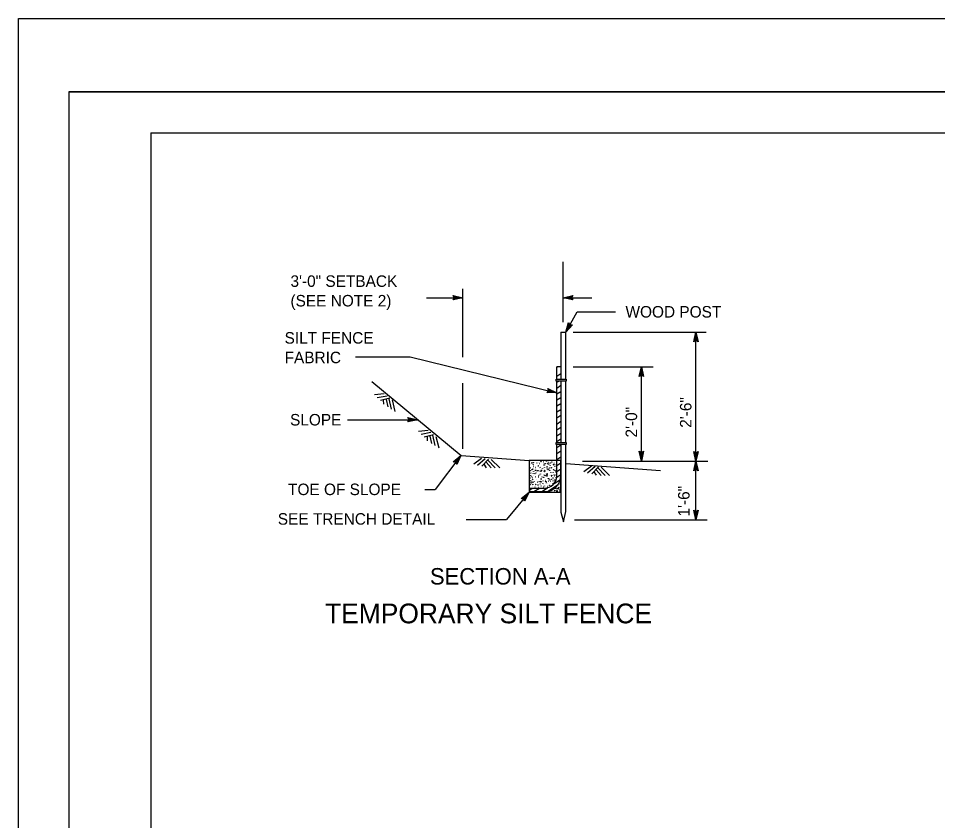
# Model space of a CAD drawing. Extents: x -894 to 866, y -476 to 714.
# Drawn here: x -894 to -335, y 226 to 714 of the extents above; entities that cross this region are included whole.
import ezdxf

# ---------------------------------------------------------------- set-up
doc = ezdxf.new("R2010")
doc.units = 0
for name, color, linetype in [('10 Sheet Format', 7, 'Continuous'), ('56 Stage 3 Anno', 7, 'Continuous'), ('57 Undefined', 7, 'Continuous'), ('59 Sndwall Anno', 7, 'Continuous'), ('60 Nongeo Data', 7, 'Continuous')]:
    doc.layers.add(name, color=color, linetype=linetype)

msp = doc.modelspace()

# ---------------------------------------------------------------- linework, layer by layer
at = {"layer": '10 Sheet Format'}
for p, q in [((-863.46, 668.96), (-863.46, -431.04)), ((-863.46, 668.96), (836.55, 668.96)), ((-813.45, 643.96), (811.55, 643.96)), ((-813.45, 643.96), (-813.45, -406.04))]:
    msp.add_line(p, q, dxfattribs=at)
for points in [[(-894.04, 713.56), (865.96, 713.56), (865.96, -476.44), (-894.04, -476.44)], [(-863.46, -431.04), (836.55, -431.04), (836.55, 668.96), (-863.46, 668.96)]]:
    msp.add_lwpolyline(points, close=True, dxfattribs=at)
at = {"layer": '56 Stage 3 Anno'}
for p, q in [((-562.85, 528.82), (-562.85, 565.54)), ((-623.88, 507.48), (-623.88, 549.09)), ((-645.88, 543.73), (-623.88, 543.73)), ((-629, 543.73), (-629.78, 545.05)), ((-629.78, 545.05), (-629.78, 545.05)), ((-629.78, 545.05), (-623.88, 543.73)), ((-623.88, 543.73), (-629.78, 542.43)), ((-629.78, 542.43), (-629, 543.73)), ((-629.78, 542.43), (-629.78, 542.43)), ((-629.57, 544.7), (-625.24, 543.73)), ((-625.25, 543.73), (-629.55, 542.78)), ((-626.6, 543.74), (-629.38, 543.12)), ((-629.34, 544.35), (-626.6, 543.74)), ((-629.17, 544.01), (-627.96, 543.74)), ((-627.96, 543.74), (-629.15, 543.47)), ((-623.88, 543.73), (-623.88, 543.73)), ((-562.85, 543.73), (-556.94, 545.04)), ((-562.85, 543.73), (-545.44, 543.73)), ((-556.94, 542.42), (-562.85, 543.73)), ((-562.85, 543.73), (-562.85, 543.73)), ((-557.15, 542.77), (-561.49, 543.73)), ((-561.48, 543.74), (-557.17, 544.69)), ((-560.13, 543.73), (-557.35, 544.35)), ((-557.39, 543.12), (-560.13, 543.73)), ((-558.77, 543.73), (-557.58, 543.99)), ((-557.56, 543.46), (-558.77, 543.73)), ((-556.94, 545.04), (-557.73, 543.73)), ((-557.73, 543.73), (-556.94, 542.42)), ((-556.94, 545.04), (-556.94, 545.04)), ((-556.94, 542.42), (-556.94, 542.42)), ((-561.27, 522.8), (-554.34, 535.15)), ((-561.27, 522.8), (-559.52, 528.59)), ((-557.23, 527.31), (-561.27, 522.8)), ((-560.6, 524), (-559.33, 528.22)), ((-557.64, 527.29), (-560.6, 523.99)), ((-559.94, 525.17), (-559.11, 527.9)), ((-558.06, 527.26), (-559.94, 525.17)), ((-559.52, 528.59), (-559.52, 528.59)), ((-559.52, 528.59), (-558.77, 527.27)), ((-559.27, 526.36), (-558.92, 527.52)), ((-558.44, 527.28), (-559.27, 526.36)), ((-558.77, 527.27), (-557.23, 527.31)), ((-557.23, 527.31), (-557.23, 527.31)), ((-561.27, 522.8), (-561.27, 522.8)), ((-556.81, 522.8), (-475.78, 522.8)), ((-483.45, 516.9), (-482.13, 522.8)), ((-483.1, 517.11), (-482.13, 521.44)), ((-482.75, 517.34), (-482.13, 520.08)), ((-482.13, 444.3), (-482.13, 522.8)), ((-482.13, 522.8), (-482.13, 522.8)), ((-482.13, 522.8), (-480.82, 516.9)), ((-482.13, 521.43), (-481.18, 517.13)), ((-482.13, 520.08), (-481.52, 517.3)), ((-482.13, 517.68), (-483.45, 516.9)), ((-483.45, 516.9), (-483.45, 516.9)), ((-482.41, 517.51), (-482.14, 518.72)), ((-482.14, 518.72), (-481.87, 517.53)), ((-480.82, 516.9), (-482.13, 517.68)), ((-480.82, 516.9), (-480.82, 516.9)), ((-556.81, 501.76), (-508.12, 501.76)), ((-516.51, 495.85), (-515.19, 501.76)), ((-516.51, 495.85), (-515.19, 501.76)), ((-516.16, 496.06), (-515.19, 500.4)), ((-516.16, 496.06), (-515.19, 500.4)), ((-515.81, 496.29), (-515.2, 499.04)), ((-515.81, 496.29), (-515.2, 499.04)), ((-515.47, 496.47), (-515.2, 497.68)), ((-515.47, 496.47), (-515.2, 497.68)), ((-515.2, 499.04), (-514.58, 496.26)), ((-515.2, 499.04), (-514.58, 496.26)), ((-515.2, 497.68), (-514.93, 496.49)), ((-515.2, 497.68), (-514.93, 496.49)), ((-515.19, 444.42), (-515.19, 501.76)), ((-515.19, 501.76), (-515.19, 501.76)), ((-515.19, 501.76), (-513.88, 495.85)), ((-515.19, 501.76), (-515.19, 501.76)), ((-515.19, 501.76), (-513.88, 495.85)), ((-515.19, 500.39), (-514.24, 496.08)), ((-515.19, 500.39), (-514.24, 496.08)), ((-623.88, 451.77), (-623.88, 491.85)), ((-515.19, 496.64), (-516.51, 495.85)), ((-515.19, 496.64), (-516.51, 495.85)), ((-516.51, 495.85), (-516.51, 495.85)), ((-516.51, 495.85), (-516.51, 495.85)), ((-513.88, 495.85), (-515.19, 496.64)), ((-513.88, 495.85), (-515.19, 496.64)), ((-513.88, 495.85), (-513.88, 495.85)), ((-513.88, 495.85), (-513.88, 495.85)), ((-572.69, 486), (-571.62, 487.08)), ((-567.97, 486.19), (-572.38, 486.29)), ((-569.28, 486.51), (-572.13, 486.58)), ((-571.62, 487.08), (-572.07, 488.55)), ((-572.07, 488.55), (-572.07, 488.55)), ((-572.07, 488.55), (-566.64, 485.87)), ((-571.94, 488.16), (-567.96, 486.19)), ((-570.61, 486.84), (-571.82, 486.86)), ((-571.8, 487.76), (-569.28, 486.51)), ((-571.72, 487.39), (-570.61, 486.84)), ((-566.64, 485.87), (-572.69, 486)), ((-572.69, 486), (-572.69, 486)), ((-566.64, 485.87), (-566.64, 485.87)), ((-694, 469.52), (-651.24, 469.52)), ((-656.36, 469.52), (-657.15, 470.84)), ((-657.15, 470.84), (-657.15, 470.84)), ((-657.15, 470.84), (-651.24, 469.52)), ((-651.24, 469.52), (-657.15, 468.21)), ((-657.15, 468.21), (-656.36, 469.52)), ((-656.93, 470.49), (-652.6, 469.52)), ((-652.61, 469.52), (-656.92, 468.56)), ((-653.96, 469.52), (-656.74, 468.9)), ((-656.7, 470.13), (-653.96, 469.52)), ((-656.53, 469.79), (-655.32, 469.52)), ((-655.32, 469.52), (-656.51, 469.26)), ((-651.24, 469.52), (-651.24, 469.52)), ((-657.15, 468.21), (-657.15, 468.21)), ((-625.02, 447.84), (-640.6, 427.19)), ((-629.63, 443.92), (-625.02, 447.84)), ((-625.02, 447.84), (-627.53, 442.34)), ((-625.02, 447.84), (-625.02, 447.84)), ((-515.19, 444.42), (-516.5, 450.32)), ((-516.5, 450.32), (-516.5, 450.32)), ((-516.5, 450.32), (-515.19, 449.54)), ((-515.2, 445.79), (-516.15, 450.09)), ((-515.19, 447.14), (-515.81, 449.92)), ((-515.19, 448.5), (-515.45, 449.69)), ((-515.19, 449.54), (-513.88, 450.32)), ((-513.88, 450.32), (-515.19, 444.42)), ((-514.23, 450.11), (-515.19, 445.78)), ((-514.58, 449.88), (-515.19, 447.14)), ((-514.92, 449.71), (-515.19, 448.5)), ((-513.88, 450.32), (-513.88, 450.32)), ((-482.13, 444.3), (-483.44, 450.2)), ((-483.44, 450.2), (-483.44, 450.2)), ((-483.44, 450.2), (-482.13, 449.42)), ((-482.14, 445.67), (-483.09, 449.97)), ((-482.13, 447.02), (-482.75, 449.8)), ((-482.13, 448.38), (-482.39, 449.57)), ((-482.13, 449.42), (-480.81, 450.2)), ((-480.81, 450.2), (-482.13, 444.3)), ((-481.16, 449.99), (-482.13, 445.66)), ((-481.52, 449.76), (-482.13, 447.02)), ((-481.86, 449.59), (-482.13, 448.38)), ((-480.81, 450.2), (-480.81, 450.2)), ((-628.1, 443.75), (-629.63, 443.92)), ((-629.63, 443.92), (-629.63, 443.92)), ((-629.22, 443.88), (-625.84, 446.75)), ((-628.8, 443.85), (-626.66, 445.67)), ((-628.42, 443.78), (-627.48, 444.58)), ((-627.53, 442.34), (-628.1, 443.75)), ((-627.48, 444.58), (-627.98, 443.48)), ((-626.66, 445.67), (-627.84, 443.08)), ((-625.84, 446.74), (-627.67, 442.73)), ((-627.53, 442.34), (-627.53, 442.34)), ((-551.08, 444.3), (-474.88, 444.3)), ((-515.19, 444.42), (-515.19, 444.42)), ((-483.45, 438.39), (-482.13, 444.3)), ((-483.1, 438.61), (-482.13, 442.94)), ((-482.75, 438.84), (-482.13, 441.58)), ((-482.13, 408.59), (-482.13, 444.3)), ((-482.13, 444.3), (-482.13, 444.3)), ((-482.13, 444.3), (-482.13, 444.3)), ((-482.13, 444.3), (-480.82, 438.39)), ((-482.13, 442.93), (-481.18, 438.62)), ((-482.13, 441.58), (-481.52, 438.8)), ((-482.13, 439.18), (-483.45, 438.39)), ((-483.45, 438.39), (-483.45, 438.39)), ((-482.41, 439.01), (-482.14, 440.22)), ((-482.14, 440.22), (-481.87, 439.03)), ((-480.82, 438.39), (-482.13, 439.18)), ((-480.82, 438.39), (-480.82, 438.39)), ((-583.56, 425.39), (-597.27, 408.82)), ((-588.33, 421.67), (-583.56, 425.39)), ((-583.56, 425.39), (-586.3, 420)), ((-583.56, 425.39), (-583.56, 425.39)), ((-586.81, 421.44), (-588.33, 421.67)), ((-588.33, 421.67), (-588.33, 421.67)), ((-587.92, 421.62), (-584.42, 424.35)), ((-587.5, 421.57), (-585.29, 423.3)), ((-587.13, 421.49), (-586.15, 422.25)), ((-586.3, 420), (-586.81, 421.44)), ((-586.15, 422.25), (-586.71, 421.16)), ((-585.29, 423.3), (-586.58, 420.76)), ((-584.42, 424.33), (-586.43, 420.41)), ((-586.3, 420), (-586.3, 420)), ((-482.13, 408.59), (-483.44, 414.5)), ((-483.44, 414.5), (-483.44, 414.5)), ((-483.44, 414.5), (-482.13, 413.71)), ((-482.14, 409.96), (-483.09, 414.26)), ((-482.13, 411.31), (-482.75, 414.09)), ((-482.13, 412.67), (-482.39, 413.86)), ((-482.13, 413.71), (-480.81, 414.5)), ((-480.81, 414.5), (-482.13, 408.59)), ((-481.16, 414.28), (-482.13, 409.95)), ((-481.52, 414.05), (-482.13, 411.31)), ((-481.86, 413.88), (-482.13, 412.67)), ((-480.81, 414.5), (-480.81, 414.5)), ((-555.91, 408.59), (-475.33, 408.59)), ((-482.13, 408.59), (-482.13, 408.59))]:
    msp.add_line(p, q, dxfattribs=at)
for points in [[(-554.34, 535.15), (-531.07, 535.15)], [(-689.16, 507.68), (-655.87, 507.68)], [(-655.87, 507.68), (-566.64, 485.87)], [(-646.9, 427.19), (-640.6, 427.19)], [(-621.81, 408.82), (-597.27, 408.82)]]:
    msp.add_lwpolyline(points, dxfattribs=at)
at = {"layer": '59 Sndwall Anno'}
for p, q in [((-566.7, 496), (-564.19, 497.63)), ((-566.66, 492.29), (-565.51, 493.04)), ((-566.64, 488.8), (-564.37, 490.27)), ((-566.64, 485.17), (-564.29, 486.7)), ((-671.54, 485.19), (-677.44, 484.67)), ((-669.85, 483.9), (-675.81, 482.77)), ((-668.19, 482.67), (-673.88, 481.12)), ((-672.15, 481.49), (-672.04, 478.96)), ((-670.39, 481.84), (-669.5, 477.31)), ((-668.89, 482.33), (-667.33, 476.04)), ((-666.83, 481.64), (-665.08, 474.61)), ((-566.64, 481.55), (-564.2, 483.13)), ((-566.6, 477.96), (-564.26, 479.48)), ((-566.6, 474.34), (-564.32, 475.82)), ((-566.57, 470.73), (-564.28, 472.22)), ((-566.61, 463.47), (-564.28, 464.98)), ((-566.55, 467.12), (-564.23, 468.63)), ((-644.96, 462.96), (-650.86, 462.43)), ((-643.27, 461.67), (-649.23, 460.53)), ((-641.61, 460.43), (-647.3, 458.88)), ((-645.58, 459.26), (-645.46, 456.73)), ((-643.81, 459.6), (-642.92, 455.07)), ((-642.31, 460.09), (-640.75, 453.8)), ((-640.25, 459.4), (-638.5, 452.37)), ((-566.63, 459.83), (-564.22, 461.39)), ((-566.64, 456.2), (-564.16, 457.81)), ((-566.61, 452.6), (-564.16, 454.19)), ((-566.64, 448.96), (-564.16, 450.56)), ((-612.4, 445.93), (-617.19, 442.44)), ((-610.29, 445.7), (-614.81, 441.65)), ((-608.23, 445.5), (-612.31, 441.23)), ((-611.02, 442.44), (-609.62, 440.34)), ((-609.69, 443.65), (-606.59, 440.23)), ((-608.65, 444.84), (-604.07, 440.26)), ((-606.54, 445.32), (-601.41, 440.2)), ((-566.64, 445.34), (-564.26, 446.88)), ((-566.64, 441.71), (-564.17, 443.32)), ((-566.64, 438.09), (-564.17, 439.7)), ((-564.17, 436.07), (-566.64, 434.47)), ((-545.56, 441.38), (-550.34, 437.88)), ((-543.44, 441.14), (-547.96, 437.09)), ((-541.38, 440.94), (-545.46, 436.67)), ((-544.17, 437.89), (-542.77, 435.78)), ((-542.84, 439.1), (-539.74, 435.68)), ((-541.81, 440.29), (-537.23, 435.71)), ((-539.69, 440.76), (-534.56, 435.64)), ((-568.22, 430.82), (-564.47, 433.25)), ((-582.99, 426.89), (-581.32, 427.97)), ((-580.58, 425.79), (-577.22, 427.97)), ((-575.87, 425.87), (-572.34, 428.15)), ((-572.4, 425.94), (-565.85, 430.17))]:
    msp.add_line(p, q, dxfattribs=at)
for points in [[(-582.12, 443.15), (-581.84, 443.49), (-581.73, 443.15), (-582.06, 443.04)], [(-574.6, 441.96), (-574.32, 442.3), (-574.21, 441.96), (-574.55, 441.85)], [(-571.92, 442.5), (-571.64, 442.84), (-571.52, 442.5), (-571.86, 442.39)], [(-579.84, 438.73), (-579.55, 439.06), (-579.44, 438.73), (-579.78, 438.62)], [(-576.21, 438.75), (-575.93, 439.09), (-575.82, 438.75), (-576.16, 438.64)], [(-572.99, 440.62), (-572.71, 440.96), (-572.6, 440.62), (-572.94, 440.51)], [(-572.19, 439.29), (-571.91, 439.62), (-571.79, 439.29), (-572.13, 439.17)], [(-568.96, 439.02), (-568.68, 439.35), (-568.57, 439.02), (-568.91, 438.91)], [(-581.69, 433.11), (-581.41, 433.45), (-581.3, 433.11), (-581.63, 433)], [(-581.55, 430.06), (-581.27, 430.4), (-581.15, 430.06), (-581.49, 429.95)], [(-576.75, 431.78), (-576.47, 432.12), (-576.36, 431.78), (-576.69, 431.67)], [(-576.48, 433.39), (-576.2, 433.73), (-576.09, 433.39), (-576.43, 433.28)], [(-574.07, 435.53), (-573.78, 435.87), (-573.67, 435.53), (-574.01, 435.42)], [(-573.53, 431.78), (-573.25, 432.12), (-573.14, 431.78), (-573.47, 431.67)], [(-572.99, 435.27), (-572.71, 435.6), (-572.6, 435.27), (-572.94, 435.15)], [(-571.92, 433.66), (-571.64, 434), (-571.52, 433.66), (-571.86, 433.55)], [(-570.04, 435.53), (-569.76, 435.87), (-569.65, 435.53), (-569.98, 435.42)], [(-568.23, 426.37), (-567.95, 426.71), (-567.84, 426.37), (-568.18, 426.26)], [(-566.82, 427.5), (-566.54, 427.83), (-566.42, 427.5), (-566.76, 427.38)], [(-566.01, 427.5), (-565.73, 427.83), (-565.62, 427.5), (-565.96, 427.38)]]:
    msp.add_lwpolyline(points, dxfattribs=at)
for centre in [(-582.9, 443.89), (-582.9, 442.13), (-581, 442.23), (-580.95, 443.42), (-578.81, 443.18), (-577.63, 443.76), (-577.05, 442.94), (-576.3, 443.99), (-574.68, 443.91), (-574.2, 442.79), (-573.6, 442.79), (-572.92, 444.05), (-572.39, 442.94), (-571.79, 443.54), (-570.74, 441.74), (-570.59, 443.24), (-569.64, 443.86), (-568.73, 442.16), (-568.35, 442.89), (-567.89, 443.69), (-567.8, 442.1), (-583.1, 436.93), (-582.76, 438.51), (-582.61, 440.28), (-582.5, 437.08), (-581.78, 439.17), (-581.18, 439.62), (-581.09, 436.94), (-580.95, 441.13), (-580.85, 437.98), (-580.4, 438.28), (-579.95, 436.78), (-579.71, 440.51), (-579.35, 437.23), (-578.75, 438.43), (-578.14, 438.58), (-577.95, 441.44), (-577.84, 437.83), (-577.24, 439.63), (-576.94, 438.28), (-576.75, 440.39), (-576.6, 436.48), (-576.41, 440.85), (-576.15, 438.14), (-575.55, 439.04), (-575.4, 439.79), (-574.35, 437.99), (-574.2, 440.54), (-574.05, 438.74), (-574.05, 437.99), (-573.14, 441.29), (-572.99, 436.48), (-572.69, 439.64), (-572.49, 438.47), (-572.39, 440.84), (-572.24, 436.63), (-571.04, 440.14), (-571.04, 438.74), (-570.31, 437.56), (-569.86, 440.59), (-569.75, 440.31), (-568.85, 437.56), (-568.85, 437.56), (-568.35, 436.04), (-567.9, 440.93), (-567.78, 438.74), (-567.58, 437.87), (-567.45, 435.93), (-567.22, 440.1), (-583.09, 432.66), (-582.95, 434.13), (-582.95, 431.52), (-582.8, 435.51), (-582.38, 432.33), (-582.33, 431.04), (-582.33, 431.04), (-582.18, 434.99), (-581.71, 431.61), (-581.57, 434.42), (-581.04, 431.47), (-580.85, 435.61), (-580.47, 432.09), (-579.71, 434.8), (-579.05, 432.99), (-578.52, 431.56), (-577.86, 434.56), (-577.65, 435.43), (-577.49, 431.81), (-577.2, 435.88), (-576.75, 430.48), (-576.24, 431.69), (-575.67, 434.8), (-575.15, 430.84), (-575.03, 432.39), (-574.65, 434.53), (-574.35, 435.88), (-573.75, 430.78), (-573.69, 432.55), (-572.85, 431.36), (-572.54, 435.88), (-572.09, 430.93), (-571.63, 432.14), (-571.32, 435.65), (-570.99, 433.01), (-570.65, 432.16), (-570.03, 435.25), (-569.98, 433.29), (-569.1, 430.61), (-569.04, 432.4), (-568.97, 434.13), (-568.23, 435.42), (-568.01, 432.9), (-567.06, 434.52), (-564.86, 430.41), (-583.04, 428.52), (-582.57, 429.99), (-581.66, 428.71), (-579.9, 428.56), (-579.47, 430.09), (-578.13, 429.83), (-577.73, 428.3), (-576.15, 429.19), (-574.9, 428.51), (-574.8, 430.18), (-574.2, 429.28), (-572.38, 428.91), (-571.15, 425.85), (-571.05, 429.61), (-570.15, 425.9), (-569.29, 426.52), (-567.65, 427.63), (-566.58, 425.99), (-566.57, 426.59), (-565.63, 429.52), (-565.51, 428.19), (-565.43, 425.6), (-565.37, 428.46), (-564.92, 426.09), (-564.9, 426.87), (-564.43, 428.91)]:
    msp.add_ellipse(centre, major_axis=(0.0562, 0), ratio=0.999983, dxfattribs=at)
at = {"layer": '60 Nongeo Data'}
for p, q in [((-564.16, 522.8), (-561.27, 522.8)), ((-566.64, 494.24), (-566.64, 501.62)), ((-624.77, 447.63), (-679.07, 492.53)), ((-566.64, 455.7), (-566.64, 493.09)), ((-566.64, 435.24), (-566.64, 454.56)), ((-583.56, 444.48), (-624.77, 447.63)), ((-503.54, 438.36), (-561.27, 442.78)), ((-582.99, 425.79), (-582.99, 427.97)), ((-582.99, 427.97), (-574.2, 427.97)), ((-582.99, 425.79), (-574.2, 425.79)), ((-562.63, 407.34), (-561.27, 413.64)), ((-564.16, 413.37), (-562.63, 407.36))]:
    msp.add_line(p, q, dxfattribs=at)
for points in [[(-564.16, 522.8), (-564.16, 494.23)], [(-561.27, 494.22), (-561.27, 522.8)], [(-564.17, 501.62), (-566.65, 501.62), (-566.65, 501.2)], [(-564.16, 493.05), (-564.16, 455.7)], [(-561.27, 455.7), (-561.27, 493.08)], [(-564.16, 454.56), (-564.16, 413.37)], [(-561.27, 413.64), (-561.27, 454.56)]]:
    msp.add_lwpolyline(points, dxfattribs=at)
for points in [[(-567.01, 494.2), (-560.93, 494.2), (-560.93, 493.07), (-567.01, 493.07)], [(-567, 455.7), (-560.92, 455.7), (-560.92, 454.56), (-567, 454.56)], [(-583.56, 425.39), (-564.17, 425.39), (-564.17, 444.78), (-583.56, 444.78)]]:
    msp.add_lwpolyline(points, close=True, dxfattribs=at)
for centre, major_axis in [((-574.08, 435.72), (-9.92, 0)), ((-574.08, 435.36), (-7.41, 0))]:
    msp.add_ellipse(centre, major_axis=major_axis, ratio=0.999983, start_param=1.559282, end_param=3.125268, dxfattribs=at)
msp.add_ellipse((-572.63, 425.6), major_axis=(0.0562, 0), ratio=0.999983, dxfattribs=at)

# ---------------------------------------------------------------- texts
at = {"layer": '57 Undefined'}
for s, height, p in [('3\'-0" SETBACK', 7, (-728.61, 550.3)), ('(SEE NOTE 2)', 7, (-728.61, 538.4)), ('WOOD POST', 7, (-524.91, 531.65)), ('SILT FENCE', 7, (-732.18, 515.79)), ('FABRIC', 7, (-732.18, 503.89)), ('SLOPE', 7, (-728.86, 466.02)), ('TOE OF SLOPE', 7, (-730.07, 423.69)), ('SEE TRENCH DETAIL', 7, (-736.32, 405.71)), ('SECTION A-A', 10, (-643.8, 369.33)), ('TEMPORARY SILT FENCE', 12, (-707.59, 345.74))]:
    msp.add_text(s, height=height, dxfattribs=at).set_placement(p)
for s, p in [('2\'-6"', (-484.79, 464.62)), ('2\'-0"', (-517.85, 458.71)), ('1\'-6"', (-485.94, 410.67))]:
    msp.add_text(s, height=7, rotation=90, dxfattribs=at).set_placement(p)

doc.saveas('drawing.dxf')
